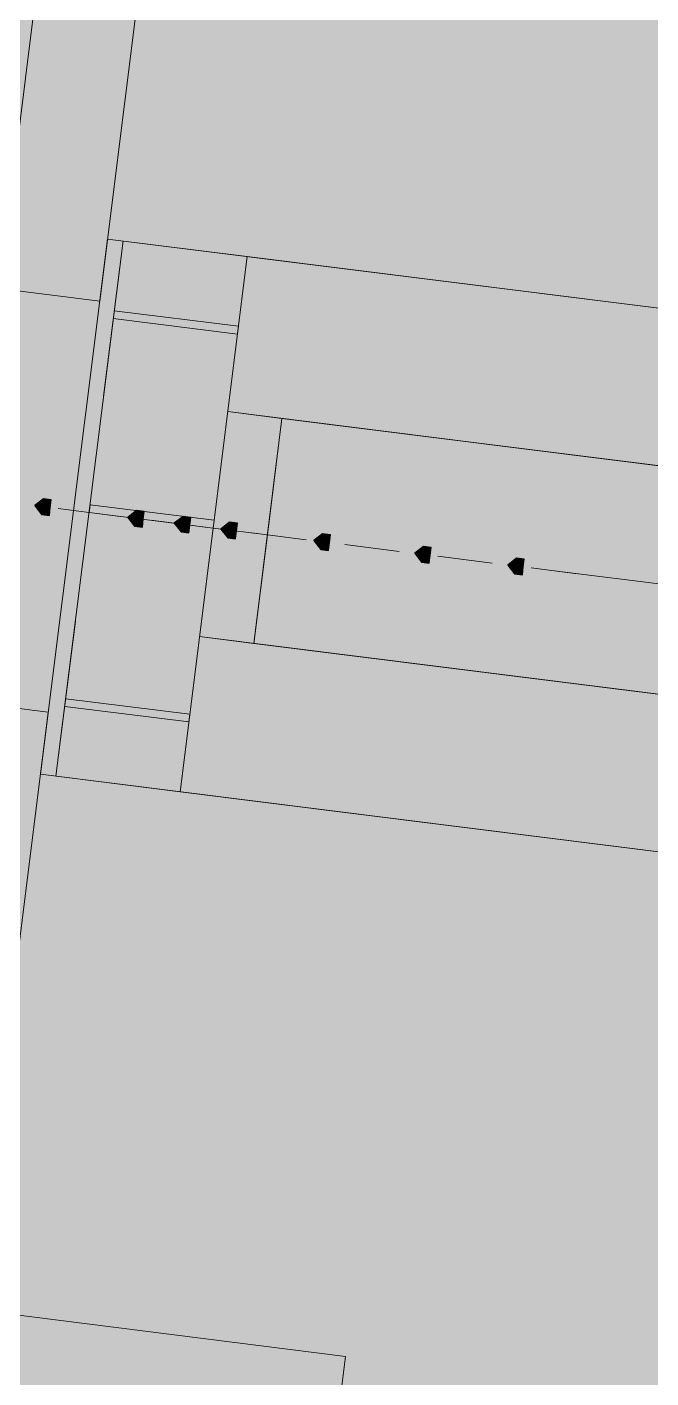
# Model space of a CAD drawing. Header units: metres. Extents: x -4 to 509425, y 7549 to 4732445.
# Drawn here: x 476041.38 to 476042.056, y 4719728.74 to 4719730.202 of the extents above; entities that cross this region are included whole.
import ezdxf

# ---------------------------------------------------------------- set-up
doc = ezdxf.new("R2010")
doc.units = ezdxf.units.M
doc.header["$LTSCALE"] = 0.01
doc.header["$MEASUREMENT"] = 0
doc.layers.get('0').update_dxf_attribs({"lineweight": 0})
doc.layers.add('_SUBESTACIÓN', color=1, linetype='Continuous')
doc.layers.add('SUBESTACION LA VID', color=253, linetype='Continuous')

# ---------------------------------------------------------------- blocks, each defined once
blk = doc.blocks.new('A$Cfff6051d')
at = {"layer": 'SUBESTACION LA VID', "transparency": 33554687}
h = blk.add_hatch(color=256, dxfattribs=at)
h.dxf.hatch_style = 2
h.paths.add_polyline_path([(476041.405, 4719729.6821), (476041.4061, 4719729.6905), (476041.3977, 4719729.6915), (476041.3882, 4719729.6842), (476041.3956, 4719729.6747), (476041.404, 4719729.6737)])
h = blk.add_hatch(color=256, dxfattribs=at)
h.dxf.hatch_style = 2
h.paths.add_polyline_path([(476041.405, 4719729.6821), (476041.4061, 4719729.6905), (476041.3977, 4719729.6915), (476041.3882, 4719729.6842), (476041.3956, 4719729.6747), (476041.404, 4719729.6737)])
h = blk.add_hatch(color=256, dxfattribs=at)
h.dxf.hatch_style = 2
h.paths.add_polyline_path([(476041.405, 4719729.6821), (476041.4061, 4719729.6905), (476041.3977, 4719729.6915), (476041.3882, 4719729.6842), (476041.3956, 4719729.6747), (476041.404, 4719729.6737)])
h = blk.add_hatch(color=256, dxfattribs=at)
h.dxf.hatch_style = 2
h.paths.add_polyline_path([(476041.5058, 4719729.6694), (476041.5069, 4719729.6778), (476041.4985, 4719729.6789), (476041.489, 4719729.6715), (476041.4964, 4719729.6621), (476041.5048, 4719729.661)])
h = blk.add_hatch(color=256, dxfattribs=at)
h.dxf.hatch_style = 2
h.paths.add_polyline_path([(476041.5058, 4719729.6694), (476041.5069, 4719729.6778), (476041.4985, 4719729.6789), (476041.489, 4719729.6715), (476041.4964, 4719729.6621), (476041.5048, 4719729.661)])
h = blk.add_hatch(color=256, dxfattribs=at)
h.dxf.hatch_style = 2
h.paths.add_polyline_path([(476041.5058, 4719729.6694), (476041.5069, 4719729.6778), (476041.4985, 4719729.6789), (476041.489, 4719729.6715), (476041.4964, 4719729.6621), (476041.5048, 4719729.661)])
h = blk.add_hatch(color=256, dxfattribs=at)
h.dxf.hatch_style = 2
h.paths.add_polyline_path([(476041.5562, 4719729.6631), (476041.5573, 4719729.6715), (476041.5489, 4719729.6726), (476041.5394, 4719729.6652), (476041.5468, 4719729.6558), (476041.5552, 4719729.6547)])
h = blk.add_hatch(color=256, dxfattribs=at)
h.dxf.hatch_style = 2
h.paths.add_polyline_path([(476041.6066, 4719729.6568), (476041.6077, 4719729.6652), (476041.5993, 4719729.6663), (476041.5898, 4719729.6589), (476041.5972, 4719729.6495), (476041.6056, 4719729.6484)])
h = blk.add_hatch(color=256, dxfattribs=at)
h.dxf.hatch_style = 2
h.paths.add_polyline_path([(476041.6066, 4719729.6568), (476041.6077, 4719729.6652), (476041.5993, 4719729.6663), (476041.5898, 4719729.6589), (476041.5972, 4719729.6495), (476041.6056, 4719729.6484)])
h = blk.add_hatch(color=256, dxfattribs=at)
h.dxf.hatch_style = 2
h.paths.add_polyline_path([(476041.6066, 4719729.6568), (476041.6077, 4719729.6652), (476041.5993, 4719729.6663), (476041.5898, 4719729.6589), (476041.5972, 4719729.6495), (476041.6056, 4719729.6484)])
h = blk.add_hatch(color=256, dxfattribs=at)
h.dxf.hatch_style = 2
h.paths.add_polyline_path([(476041.7074, 4719729.6442), (476041.7085, 4719729.6526), (476041.7001, 4719729.6536), (476041.6906, 4719729.6463), (476041.698, 4719729.6368), (476041.7064, 4719729.6358)])
h = blk.add_hatch(color=256, dxfattribs=at)
h.dxf.hatch_style = 2
h.paths.add_polyline_path([(476041.8166, 4719729.6305), (476041.8177, 4719729.6389), (476041.8093, 4719729.6399), (476041.7998, 4719729.6326), (476041.8072, 4719729.6231), (476041.8156, 4719729.6221)])
h = blk.add_hatch(color=256, dxfattribs=at)
h.dxf.hatch_style = 2
h.paths.add_polyline_path([(476041.9174, 4719729.6178), (476041.9185, 4719729.6262), (476041.9101, 4719729.6273), (476041.9006, 4719729.6199), (476041.908, 4719729.6105), (476041.9164, 4719729.6094)])
at = {"layer": 'SUBESTACION LA VID', "lineweight": 15}
for p, q in [((476041.4671, 4719729.9729), (476041.3944, 4719729.3933)), ((476041.3944, 4719729.3933), (476041.4671, 4719729.9729)), ((476054.4792, 4719728.3416), (476041.4671, 4719729.9729)), ((476054.4792, 4719728.3416), (476041.4671, 4719729.9729)), ((476041.4839, 4719729.9708), (476041.4112, 4719729.3912)), ((476041.4112, 4719729.3912), (476041.4839, 4719729.9708)), ((476041.4839, 4719729.9708), (476041.4628, 4719729.8028)), ((476041.4839, 4719729.9708), (476041.4628, 4719729.8028)), ((476041.5456, 4719729.3743), (476041.6183, 4719729.954)), ((476041.6183, 4719729.954), (476041.5456, 4719729.3743)), ((476041.4733, 4719729.8868), (476041.6077, 4719729.87)), ((476041.4733, 4719729.8868), (476041.6077, 4719729.87)), ((476041.4744, 4719729.8952), (476041.6088, 4719729.8784)), ((476054.3153, 4719728.1915), (476041.5972, 4719729.786)), ((476054.3153, 4719728.1915), (476041.5972, 4719729.786)), ((476041.5972, 4719729.786), (476041.656, 4719729.7786)), ((476041.4806, 4719729.6726), (476041.4134, 4719729.681)), ((476041.4806, 4719729.6726), (476041.4134, 4719729.681)), ((476041.4806, 4719729.6726), (476041.4134, 4719729.681)), ((476041.4481, 4719729.6852), (476041.5825, 4719729.6684)), ((476041.447, 4719729.6768), (476041.5814, 4719729.66)), ((476041.5814, 4719729.66), (476041.5142, 4719729.6684)), ((476041.5814, 4719729.66), (476041.5142, 4719729.6684)), ((476041.5814, 4719729.66), (476041.5142, 4719729.6684)), ((476041.6822, 4719729.6473), (476041.6234, 4719729.6547)), ((476041.6822, 4719729.6473), (476041.6234, 4719729.6547)), ((476041.6822, 4719729.6473), (476041.6234, 4719729.6547)), ((476041.783, 4719729.6347), (476041.7242, 4719729.6421)), ((476041.8838, 4719729.622), (476041.825, 4719729.6294)), ((476041.9762, 4719729.6105), (476041.9258, 4719729.6168)), ((476043.2027, 4719729.4567), (476041.9426, 4719729.6147)), ((476041.4112, 4719729.3912), (476041.4323, 4719729.5592)), ((476041.4112, 4719729.3912), (476041.4323, 4719729.5592)), ((476054.2848, 4719727.9479), (476041.5667, 4719729.5424)), ((476041.5667, 4719729.5424), (476041.6255, 4719729.535)), ((476054.2848, 4719727.9479), (476041.5667, 4719729.5424)), ((476041.4217, 4719729.4752), (476041.5561, 4719729.4584)), ((476041.4217, 4719729.4752), (476041.5561, 4719729.4584)), ((476041.4207, 4719729.4668), (476041.5551, 4719729.45)), ((476054.4065, 4719727.762), (476041.3944, 4719729.3933)), ((476054.4065, 4719727.762), (476041.3944, 4719729.3933))]:
    blk.add_line(p, q, dxfattribs=at)
at = {"layer": 'SUBESTACION LA VID', "lineweight": 0}
for p, q in [((476041.6183, 4719729.954), (476041.4671, 4719729.9729)), ((476043.8989, 4719729.4974), (476041.656, 4719729.7786)), ((476043.8684, 4719729.2538), (476041.6255, 4719729.535)), ((476041.5456, 4719729.3743), (476041.3944, 4719729.3933))]:
    blk.add_line(p, q, dxfattribs=at)
at = {"layer": 'SUBESTACION LA VID', "lineweight": 15}
for points in [[(476041.3494, 4719729.9194), (476041.4587, 4719729.9057), (476041.5935, 4719730.981), (476041.2154, 4719731.0284), (476041.0806, 4719729.9531), (476041.1898, 4719729.9394)], [(476041.3494, 4719729.9194), (476041.4587, 4719729.9057), (476041.5935, 4719730.981), (476041.2154, 4719731.0284), (476041.0806, 4719729.9531), (476041.1898, 4719729.9394)], [(476041.3347, 4719729.8018), (476041.4042, 4719730.3562), (476041.2446, 4719730.3762), (476041.1751, 4719729.8218)], [(476041.3347, 4719729.8018), (476041.4042, 4719730.3562), (476041.2446, 4719730.3762), (476041.1751, 4719729.8218)], [(476041.5456, 4719729.3743), (476041.3944, 4719729.3933), (476041.4671, 4719729.9729), (476041.6183, 4719729.954), (476041.5456, 4719729.3743)], [(476041.6183, 4719729.954), (476041.4671, 4719729.9729), (476041.3944, 4719729.3933), (476041.5456, 4719729.3743), (476041.6183, 4719729.954)], [(476047.9605, 4719729.1588), (476044.0124, 4719729.6538), (476044.0187, 4719729.7042), (476044.0019, 4719729.7063), (476043.9956, 4719729.6559), (476041.6183, 4719729.954), (476041.5814, 4719729.66), (476041.6402, 4719729.6526), (476041.656, 4719729.7786), (476042.118, 4719729.7207), (476042.1022, 4719729.5947), (476042.2703, 4719729.5736), (476042.2861, 4719729.6996), (476043.0085, 4719729.609), (476042.9927, 4719729.483), (476043.1607, 4719729.462), (476043.1765, 4719729.588), (476043.8989, 4719729.4974), (476043.8831, 4719729.3714), (476044.0511, 4719729.3503), (476044.0669, 4719729.4763), (476045.2262, 4719729.331)], [(476047.9605, 4719729.1588), (476044.0124, 4719729.6538), (476044.0187, 4719729.7042), (476044.0019, 4719729.7063), (476043.9956, 4719729.6559), (476041.6183, 4719729.954), (476041.5814, 4719729.66), (476041.6402, 4719729.6526), (476041.656, 4719729.7786), (476042.118, 4719729.7207), (476042.1022, 4719729.5947), (476042.2703, 4719729.5736), (476042.2861, 4719729.6996), (476043.0085, 4719729.609), (476042.9927, 4719729.483), (476043.1607, 4719729.462), (476043.1765, 4719729.588), (476043.8989, 4719729.4974), (476043.8831, 4719729.3714), (476044.0511, 4719729.3503), (476044.0669, 4719729.4763), (476045.2262, 4719729.331)], [(476041.4744, 4719729.8952), (476041.6088, 4719729.8784), (476041.6077, 4719729.87)], [(476041.5972, 4719729.786), (476041.656, 4719729.7786), (476041.6255, 4719729.535)], [(476041.5667, 4719729.5424), (476041.6255, 4719729.535), (476041.656, 4719729.7786)], [(476041.447, 4719729.6768), (476041.4481, 4719729.6852), (476041.5825, 4719729.6684)], [(476041.4481, 4719729.6852), (476041.447, 4719729.6768), (476041.5814, 4719729.66)], [(476047.8879, 4719728.5792), (476043.9397, 4719729.0742), (476043.9334, 4719729.0238), (476043.9166, 4719729.0259), (476043.9229, 4719729.0763), (476041.5456, 4719729.3743), (476041.5814, 4719729.66), (476041.6402, 4719729.6526), (476041.6255, 4719729.535), (476042.0875, 4719729.4771), (476042.1022, 4719729.5947), (476042.2703, 4719729.5736), (476042.2555, 4719729.456), (476042.9779, 4719729.3654), (476042.9927, 4719729.483), (476043.1607, 4719729.462), (476043.1459, 4719729.3444), (476043.8684, 4719729.2538), (476043.8831, 4719729.3714), (476044.0511, 4719729.3503), (476044.0364, 4719729.2327), (476045.1956, 4719729.0874)], [(476047.8879, 4719728.5792), (476043.9397, 4719729.0742), (476043.9334, 4719729.0238), (476043.9166, 4719729.0259), (476043.9229, 4719729.0763), (476041.5456, 4719729.3743), (476041.5814, 4719729.66), (476041.6402, 4719729.6526), (476041.6255, 4719729.535), (476042.0875, 4719729.4771), (476042.1022, 4719729.5947), (476042.2703, 4719729.5736), (476042.2555, 4719729.456), (476042.9779, 4719729.3654), (476042.9927, 4719729.483), (476043.1607, 4719729.462), (476043.1459, 4719729.3444), (476043.8684, 4719729.2538), (476043.8831, 4719729.3714), (476044.0511, 4719729.3503), (476044.0364, 4719729.2327), (476045.1956, 4719729.0874)], [(476041.2936, 4719729.4742), (476041.4028, 4719729.4605), (476041.268, 4719728.3853), (476040.89, 4719728.4327), (476041.0248, 4719729.5079), (476041.134, 4719729.4942)], [(476041.2936, 4719729.4742), (476041.4028, 4719729.4605), (476041.268, 4719728.3853), (476040.89, 4719728.4327), (476041.0248, 4719729.5079), (476041.134, 4719729.4942)], [(476041.4207, 4719729.4668), (476041.5551, 4719729.45), (476041.5561, 4719729.4584)], [(476041.3217, 4719728.8137), (476041.725, 4719728.7631), (476041.6439, 4719728.1163), (476040.4594, 4719728.2648), (476040.5405, 4719728.9116), (476040.9437, 4719728.8611)], [(476041.3217, 4719728.8137), (476041.725, 4719728.7631), (476041.6439, 4719728.1163), (476040.4594, 4719728.2648), (476040.5405, 4719728.9116), (476040.9437, 4719728.8611)]]:
    blk.add_lwpolyline(points, dxfattribs=at)
at = {"layer": 'SUBESTACION LA VID', "lineweight": 0}
for points in [[(476041.6183, 4719729.954), (476051.9507, 4719728.6586), (476043.9956, 4719729.6559)], [(476041.6183, 4719729.954), (476051.9507, 4719728.6586), (476043.9956, 4719729.6559)], [(476042.118, 4719729.7207), (476043.8989, 4719729.4974), (476041.656, 4719729.7786)], [(476042.0875, 4719729.4771), (476043.8684, 4719729.2538), (476041.6255, 4719729.535)], [(476041.5456, 4719729.3743), (476051.878, 4719728.079), (476043.9229, 4719729.0763)], [(476041.5456, 4719729.3743), (476051.878, 4719728.079), (476043.9229, 4719729.0763)]]:
    blk.add_lwpolyline(points, dxfattribs=at)
at = {"layer": 'SUBESTACION LA VID'}
for points in [[(476041.405, 4719729.6821), (476041.4061, 4719729.6905), (476041.3977, 4719729.6915), (476041.3882, 4719729.6842), (476041.3956, 4719729.6747), (476041.404, 4719729.6737)], [(476041.405, 4719729.6821), (476041.4061, 4719729.6905), (476041.3977, 4719729.6915), (476041.3882, 4719729.6842), (476041.3956, 4719729.6747), (476041.404, 4719729.6737)], [(476041.405, 4719729.6821), (476041.4061, 4719729.6905), (476041.3977, 4719729.6915), (476041.3882, 4719729.6842), (476041.3956, 4719729.6747), (476041.404, 4719729.6737)], [(476041.5058, 4719729.6694), (476041.5069, 4719729.6778), (476041.4985, 4719729.6789), (476041.489, 4719729.6715), (476041.4964, 4719729.6621), (476041.5048, 4719729.661)], [(476041.5058, 4719729.6694), (476041.5069, 4719729.6778), (476041.4985, 4719729.6789), (476041.489, 4719729.6715), (476041.4964, 4719729.6621), (476041.5048, 4719729.661)], [(476041.5058, 4719729.6694), (476041.5069, 4719729.6778), (476041.4985, 4719729.6789), (476041.489, 4719729.6715), (476041.4964, 4719729.6621), (476041.5048, 4719729.661)], [(476041.5562, 4719729.6631), (476041.5573, 4719729.6715), (476041.5489, 4719729.6726), (476041.5394, 4719729.6652), (476041.5468, 4719729.6558), (476041.5552, 4719729.6547)], [(476041.6066, 4719729.6568), (476041.6077, 4719729.6652), (476041.5993, 4719729.6663), (476041.5898, 4719729.6589), (476041.5972, 4719729.6495), (476041.6056, 4719729.6484)], [(476041.6066, 4719729.6568), (476041.6077, 4719729.6652), (476041.5993, 4719729.6663), (476041.5898, 4719729.6589), (476041.5972, 4719729.6495), (476041.6056, 4719729.6484)], [(476041.6066, 4719729.6568), (476041.6077, 4719729.6652), (476041.5993, 4719729.6663), (476041.5898, 4719729.6589), (476041.5972, 4719729.6495), (476041.6056, 4719729.6484)], [(476041.7074, 4719729.6442), (476041.7085, 4719729.6526), (476041.7001, 4719729.6536), (476041.6906, 4719729.6463), (476041.698, 4719729.6368), (476041.7064, 4719729.6358)], [(476041.8166, 4719729.6305), (476041.8177, 4719729.6389), (476041.8093, 4719729.6399), (476041.7998, 4719729.6326), (476041.8072, 4719729.6231), (476041.8156, 4719729.6221)], [(476041.9174, 4719729.6178), (476041.9185, 4719729.6262), (476041.9101, 4719729.6273), (476041.9006, 4719729.6199), (476041.908, 4719729.6105), (476041.9164, 4719729.6094)]]:
    blk.add_lwpolyline(points, close=True, dxfattribs=at)
at = {"layer": 'SUBESTACION LA VID', "lineweight": 0}
for points in [[(476041.405, 4719729.6821), (476041.4061, 4719729.6905), (476041.3977, 4719729.6915), (476041.3882, 4719729.6842), (476041.3956, 4719729.6747), (476041.404, 4719729.6737)], [(476041.405, 4719729.6821), (476041.4061, 4719729.6905), (476041.3977, 4719729.6915), (476041.3882, 4719729.6842), (476041.3956, 4719729.6747), (476041.404, 4719729.6737)], [(476041.405, 4719729.6821), (476041.4061, 4719729.6905), (476041.3977, 4719729.6915), (476041.3882, 4719729.6842), (476041.3956, 4719729.6747), (476041.404, 4719729.6737)], [(476041.5058, 4719729.6694), (476041.5069, 4719729.6778), (476041.4985, 4719729.6789), (476041.489, 4719729.6715), (476041.4964, 4719729.6621), (476041.5048, 4719729.661)], [(476041.5058, 4719729.6694), (476041.5069, 4719729.6778), (476041.4985, 4719729.6789), (476041.489, 4719729.6715), (476041.4964, 4719729.6621), (476041.5048, 4719729.661)], [(476041.5058, 4719729.6694), (476041.5069, 4719729.6778), (476041.4985, 4719729.6789), (476041.489, 4719729.6715), (476041.4964, 4719729.6621), (476041.5048, 4719729.661)], [(476041.5562, 4719729.6631), (476041.5573, 4719729.6715), (476041.5489, 4719729.6726), (476041.5394, 4719729.6652), (476041.5468, 4719729.6558), (476041.5552, 4719729.6547)], [(476041.6066, 4719729.6568), (476041.6077, 4719729.6652), (476041.5993, 4719729.6663), (476041.5898, 4719729.6589), (476041.5972, 4719729.6495), (476041.6056, 4719729.6484)], [(476041.6066, 4719729.6568), (476041.6077, 4719729.6652), (476041.5993, 4719729.6663), (476041.5898, 4719729.6589), (476041.5972, 4719729.6495), (476041.6056, 4719729.6484)], [(476041.6066, 4719729.6568), (476041.6077, 4719729.6652), (476041.5993, 4719729.6663), (476041.5898, 4719729.6589), (476041.5972, 4719729.6495), (476041.6056, 4719729.6484)], [(476041.7074, 4719729.6442), (476041.7085, 4719729.6526), (476041.7001, 4719729.6536), (476041.6906, 4719729.6463), (476041.698, 4719729.6368), (476041.7064, 4719729.6358)], [(476041.8166, 4719729.6305), (476041.8177, 4719729.6389), (476041.8093, 4719729.6399), (476041.7998, 4719729.6326), (476041.8072, 4719729.6231), (476041.8156, 4719729.6221)], [(476041.9174, 4719729.6178), (476041.9185, 4719729.6262), (476041.9101, 4719729.6273), (476041.9006, 4719729.6199), (476041.908, 4719729.6105), (476041.9164, 4719729.6094)]]:
    blk.add_lwpolyline(points, close=True, dxfattribs=at)

msp = doc.modelspace()

# ---------------------------------------------------------------- hatches: boundary and pattern name
at = {"layer": '_SUBESTACIÓN', "transparency": 33554559}
h = msp.add_hatch(color=1, dxfattribs=at)
h.dxf.hatch_style = 1
h.paths.add_polyline_path([(475968.6399, 4719805.825), (476089.9386, 4719790.615), (476078.1686, 4719696.74), (475956.8686, 4719711.9502)])

# ---------------------------------------------------------------- block references
at = {"linetype": 'Continuous'}
msp.add_blockref('A$Cfff6051d', (0, 0), dxfattribs=at)

doc.saveas('drawing.dxf')
